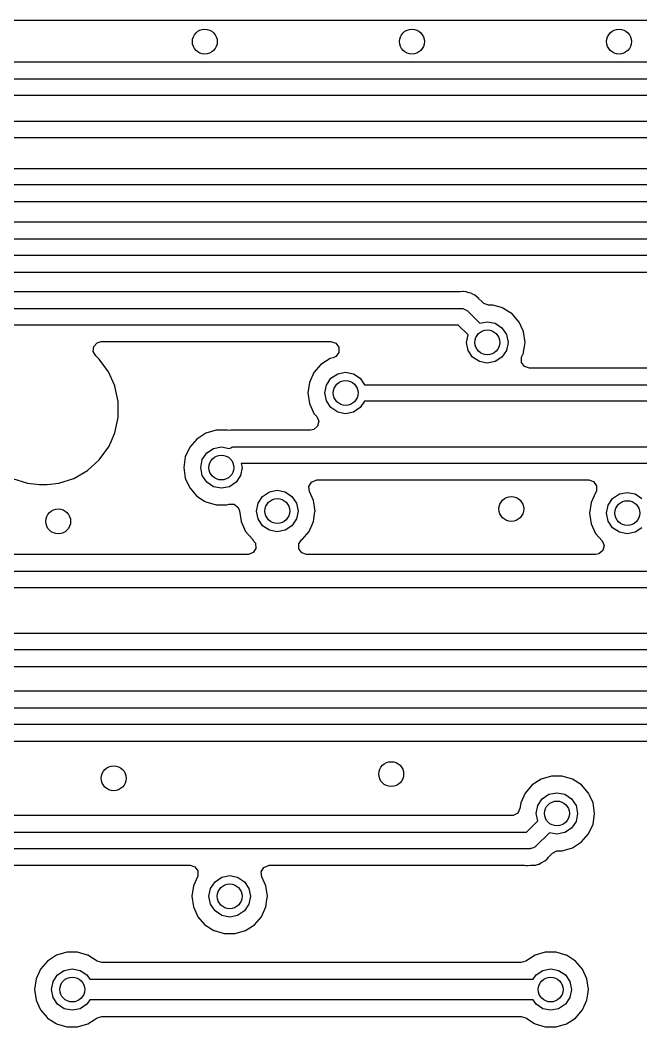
# Model space of a CAD drawing. Extents: x 100.3 to 185, y -144.7 to -85.3.
# Drawn here: x 116.27 to 123.76, y -97.45 to -85.3 of the extents above; entities that cross this region are included whole.
import ezdxf

# ---------------------------------------------------------------- set-up
doc = ezdxf.new("R2010")
doc.units = 0
doc.layers.add('BLACK', color=7, linetype='CONTINUOUS')

msp = doc.modelspace()

# ---------------------------------------------------------------- linework, layer by layer
at = {"layer": 'BLACK', "linetype": 'CONTINUOUS'}
for p, q in [((106.048, -85.3005), (151.507, -85.301)), ((118.497, -85.8095), (116.003, -85.8095)), ((118.5, -85.81), (118.497, -85.8095)), ((118.503, -85.8095), (118.5, -85.81)), ((120.997, -85.8095), (118.503, -85.8095)), ((121, -85.81), (120.997, -85.8095)), ((121.003, -85.8095), (121, -85.81)), ((123.497, -85.8095), (121.003, -85.8095)), ((123.5, -85.81), (123.497, -85.8095)), ((123.503, -85.8095), (123.5, -85.81)), ((125.997, -85.8095), (123.503, -85.8095)), ((110.44, -86.01), (151.11, -86.01)), ((151.069, -86.21), (110.481, -86.21)), ((111.13, -86.52), (150.37, -86.52)), ((150.329, -86.72), (111.171, -86.72)), ((111.735, -87.09), (149.64, -87.09)), ((149.599, -87.29), (111.776, -87.29)), ((111.9, -87.4905), (126.574, -87.4905)), ((124.666, -87.7395), (112.113, -87.7395)), ((112.047, -87.94), (124.69, -87.94)), ((124.649, -88.14), (112.089, -88.14)), ((112.213, -88.3405), (124.525, -88.3405)), ((121.576, -88.5795), (112.535, -88.5795)), ((121.583, -88.579), (121.576, -88.5795)), ((121.614, -88.5746), (121.583, -88.579)), ((121.624, -88.5769), (121.614, -88.5746)), ((121.614, -88.5746), (121.614, -88.5746)), ((121.646, -88.5795), (121.624, -88.5769)), ((121.656, -88.5795), (121.646, -88.5795)), ((121.686, -88.591), (121.656, -88.5795)), ((121.656, -88.5795), (121.656, -88.5795)), ((121.656, -88.5795), (121.656, -88.5795)), ((121.656, -88.5795), (121.656, -88.5795)), ((121.692, -88.593), (121.686, -88.591)), ((121.723, -88.6003), (121.692, -88.593)), ((121.732, -88.6059), (121.723, -88.6003)), ((121.723, -88.6003), (121.723, -88.6003)), ((121.752, -88.6165), (121.732, -88.6059)), ((121.761, -88.6201), (121.752, -88.6165)), ((121.784, -88.6416), (121.761, -88.6201)), ((121.79, -88.6458), (121.784, -88.6416)), ((121.791, -88.6468), (121.79, -88.6458)), ((121.793, -88.6478), (121.791, -88.6468)), ((121.807, -88.6618), (121.793, -88.6478)), ((121.808, -88.6634), (121.807, -88.6618)), ((121.844, -88.6958), (121.808, -88.6634)), ((112.47, -88.78), (121.6, -88.78)), ((121.6, -88.78), (121.608, -88.7825)), ((121.608, -88.7825), (121.616, -88.7812)), ((121.616, -88.7812), (121.637, -88.7919)), ((121.637, -88.7919), (121.659, -88.7991)), ((121.659, -88.7991), (121.664, -88.8056)), ((121.664, -88.8056), (121.671, -88.8093)), ((121.671, -88.8093), (121.819, -88.958)), ((121.847, -88.7002), (121.844, -88.6958)), ((121.844, -88.6958), (121.844, -88.6958)), ((121.868, -88.7206), (121.847, -88.7002)), ((121.926, -88.7395), (121.868, -88.7206)), ((121.975, -88.7395), (121.926, -88.7395)), ((122.08, -88.7705), (121.975, -88.7395)), ((121.975, -88.7395), (121.975, -88.7395)), ((122.099, -88.776), (122.08, -88.7705)), ((122.208, -88.846), (122.099, -88.776)), ((122.099, -88.776), (122.099, -88.776)), ((122.099, -88.776), (122.099, -88.776)), ((122.293, -88.9439), (122.208, -88.846)), ((122.208, -88.846), (122.208, -88.846)), ((122.208, -88.846), (122.208, -88.846)), ((121.559, -88.98), (112.511, -88.98)), ((121.678, -89.0994), (121.559, -88.98)), ((121.819, -88.958), (121.91, -88.94)), ((121.91, -88.94), (122.006, -88.959)), ((122.006, -88.959), (122.087, -89.0132)), ((122.087, -89.0132), (122.141, -89.0943)), ((122.341, -89.0495), (122.293, -88.9439)), ((122.347, -89.0618), (122.341, -89.0495)), ((117.2, -89.1938), (117.25, -89.1805)), ((117.25, -89.1805), (120.022, -89.1805)), ((120.022, -89.1805), (120.08, -89.1994)), ((121.66, -89.19), (121.678, -89.0994)), ((122.141, -89.0943), (122.16, -89.19)), ((122.365, -89.19), (122.347, -89.0618)), ((117.153, -89.3001), (117.159, -89.2392)), ((117.183, -89.3531), (117.153, -89.3001)), ((117.159, -89.2392), (117.2, -89.1938)), ((120.08, -89.1994), (120.116, -89.2489)), ((120.116, -89.2489), (120.116, -89.3101)), ((121.679, -89.2857), (121.66, -89.19)), ((121.733, -89.3668), (121.679, -89.2857)), ((122.141, -89.2857), (122.087, -89.3668)), ((122.16, -89.19), (122.141, -89.2857)), ((122.348, -89.3069), (122.358, -89.2398)), ((122.358, -89.2398), (122.365, -89.19)), ((122.365, -89.19), (122.365, -89.19)), ((117.226, -89.3914), (117.183, -89.3531)), ((117.338, -89.5453), (117.226, -89.3914)), ((117.226, -89.3914), (117.226, -89.3914)), ((117.226, -89.3914), (117.226, -89.3914)), ((120.011, -89.386), (119.902, -89.456)), ((120.05, -89.3745), (120.011, -89.386)), ((120.011, -89.386), (120.011, -89.386)), ((120.08, -89.3596), (120.05, -89.3745)), ((120.116, -89.3101), (120.08, -89.3596)), ((121.814, -89.421), (121.733, -89.3668)), ((121.91, -89.44), (121.814, -89.421)), ((122.006, -89.421), (121.91, -89.44)), ((122.087, -89.3668), (122.006, -89.421)), ((122.324, -89.3699), (122.328, -89.3594)), ((122.324, -89.4311), (122.324, -89.3699)), ((122.328, -89.3594), (122.347, -89.3182)), ((122.347, -89.3182), (122.348, -89.3069)), ((117.413, -89.7149), (117.338, -89.5453)), ((117.338, -89.5453), (117.338, -89.5453)), ((117.338, -89.5453), (117.338, -89.5453)), ((119.902, -89.456), (119.817, -89.5539)), ((122.36, -89.4806), (122.324, -89.4311)), ((122.418, -89.4995), (122.36, -89.4806)), ((125.486, -89.4995), (122.418, -89.4995)), ((119.817, -89.5539), (119.763, -89.6718)), ((119.969, -89.7043), (120.023, -89.6232)), ((120.023, -89.6232), (120.104, -89.569)), ((120.104, -89.569), (120.2, -89.55)), ((120.2, -89.55), (120.296, -89.569)), ((120.296, -89.569), (120.377, -89.6232)), ((120.377, -89.6232), (120.428, -89.7)), ((117.415, -89.719), (117.413, -89.7149)), ((117.454, -89.9049), (117.415, -89.719)), ((119.763, -89.6718), (119.745, -89.8)), ((119.95, -89.8), (119.969, -89.7043)), ((120.428, -89.7), (129.842, -89.7)), ((117.454, -90.0951), (117.454, -89.9049)), ((119.745, -89.8), (119.745, -89.8)), ((119.745, -89.8), (119.763, -89.9282)), ((119.969, -89.8957), (119.95, -89.8)), ((120.023, -89.9768), (119.969, -89.8957)), ((120.428, -89.9), (120.377, -89.9768)), ((129.842, -89.9), (120.428, -89.9)), ((119.763, -89.9282), (119.808, -90.0263)), ((119.808, -90.0263), (119.817, -90.0461)), ((120.104, -90.031), (120.023, -89.9768)), ((120.2, -90.05), (120.104, -90.031)), ((120.296, -90.031), (120.2, -90.05)), ((120.377, -89.9768), (120.296, -90.031)), ((117.415, -90.281), (117.454, -90.0951)), ((119.817, -90.0461), (119.851, -90.0857)), ((119.851, -90.0857), (119.875, -90.142)), ((119.875, -90.142), (119.861, -90.2016)), ((118.635, -90.2495), (118.511, -90.286)), ((118.765, -90.2495), (118.635, -90.2495)), ((118.635, -90.2495), (118.635, -90.2495)), ((118.772, -90.2505), (118.765, -90.2495)), ((118.792, -90.2519), (118.772, -90.2494)), ((118.772, -90.2494), (118.772, -90.2505)), ((118.812, -90.2509), (118.792, -90.2519)), ((118.819, -90.2502), (118.812, -90.2509)), ((118.822, -90.2495), (118.819, -90.2502)), ((118.842, -90.2495), (118.822, -90.2495)), ((118.844, -90.2494), (118.842, -90.2495)), ((118.852, -90.2491), (118.844, -90.2494)), ((118.892, -90.2472), (118.852, -90.2491)), ((118.901, -90.2485), (118.892, -90.2472)), ((118.915, -90.2495), (118.901, -90.2473)), ((118.901, -90.2473), (118.901, -90.2485)), ((119.777, -90.2495), (118.915, -90.2495)), ((119.815, -90.2417), (119.777, -90.2495)), ((119.861, -90.2016), (119.815, -90.2417)), ((117.34, -90.4495), (117.368, -90.386)), ((117.368, -90.386), (117.415, -90.281)), ((118.402, -90.356), (118.317, -90.4539)), ((118.511, -90.286), (118.402, -90.356)), ((118.511, -90.286), (118.511, -90.286)), ((117.226, -90.6086), (117.338, -90.4547)), ((117.338, -90.4547), (117.34, -90.4495)), ((118.317, -90.4539), (118.263, -90.5718)), ((118.523, -90.5232), (118.604, -90.469)), ((118.604, -90.469), (118.7, -90.45)), ((118.7, -90.45), (118.793, -90.4685)), ((118.793, -90.4685), (118.813, -90.4619)), ((118.813, -90.4619), (118.834, -90.4512)), ((118.834, -90.4512), (118.842, -90.4525)), ((118.842, -90.4525), (118.85, -90.45)), ((118.85, -90.45), (135.662, -90.45)), ((117.085, -90.7358), (117.226, -90.6086)), ((118.263, -90.5718), (118.245, -90.7)), ((118.45, -90.7), (118.469, -90.6043)), ((118.469, -90.6043), (118.523, -90.5232)), ((116.92, -90.8309), (117.085, -90.7358)), ((118.245, -90.7), (118.245, -90.7)), ((118.245, -90.7), (118.263, -90.8282)), ((118.469, -90.7957), (118.45, -90.7)), ((118.95, -90.7), (118.931, -90.7957)), ((135.662, -90.65), (118.94, -90.65)), ((118.94, -90.65), (118.95, -90.7)), ((116.18, -90.8309), (116.361, -90.8896)), ((116.739, -90.8896), (116.92, -90.8309)), ((118.263, -90.8282), (118.309, -90.9282)), ((118.523, -90.8768), (118.469, -90.7957)), ((118.604, -90.931), (118.523, -90.8768)), ((118.877, -90.8768), (118.796, -90.931)), ((118.931, -90.7957), (118.877, -90.8768)), ((119.756, -90.9298), (119.786, -90.8766)), ((119.786, -90.8766), (119.842, -90.8511)), ((119.842, -90.8511), (119.853, -90.8505)), ((119.853, -90.8505), (123.134, -90.8505)), ((123.134, -90.8505), (123.193, -90.8694)), ((123.193, -90.8694), (123.229, -90.9189)), ((116.361, -90.8896), (116.503, -90.9045)), ((116.503, -90.9045), (116.503, -90.9045)), ((116.503, -90.9045), (116.597, -90.9045)), ((116.597, -90.9045), (116.739, -90.8896)), ((116.597, -90.9045), (116.597, -90.9045)), ((118.309, -90.9282), (118.317, -90.9461)), ((118.317, -90.9461), (118.402, -91.044)), ((118.7, -90.95), (118.604, -90.931)), ((118.796, -90.931), (118.7, -90.95)), ((119.198, -91.0482), (119.279, -90.994)), ((119.279, -90.994), (119.375, -90.975)), ((119.375, -90.975), (119.471, -90.994)), ((119.471, -90.994), (119.552, -91.0482)), ((119.763, -90.9906), (119.756, -90.9298)), ((119.812, -91.0968), (119.763, -90.9906)), ((123.218, -91.003), (123.217, -91.0039)), ((123.229, -90.9801), (123.218, -91.003)), ((123.229, -90.9189), (123.229, -90.9801)), ((123.504, -91.019), (123.6, -91)), ((123.6, -91), (123.696, -91.019)), ((118.402, -91.044), (118.402, -91.044)), ((118.402, -91.044), (118.496, -91.1045)), ((118.496, -91.1045), (118.511, -91.114)), ((118.511, -91.114), (118.635, -91.1505)), ((119.144, -91.1293), (119.198, -91.0482)), ((119.552, -91.0482), (119.606, -91.1293)), ((119.83, -91.225), (119.812, -91.0968)), ((123.163, -91.1218), (123.145, -91.25)), ((123.217, -91.0039), (123.163, -91.1218)), ((123.369, -91.1543), (123.423, -91.0732)), ((123.423, -91.0732), (123.504, -91.019)), ((123.696, -91.019), (123.777, -91.0732)), ((118.635, -91.1505), (118.635, -91.1505)), ((118.635, -91.1505), (118.765, -91.1505)), ((118.765, -91.1505), (118.794, -91.142)), ((118.765, -91.1505), (118.765, -91.1505)), ((118.794, -91.142), (118.855, -91.1438)), ((118.855, -91.1438), (118.903, -91.1811)), ((118.903, -91.1811), (118.92, -91.2229)), ((118.92, -91.2229), (118.938, -91.3532)), ((119.125, -91.225), (119.144, -91.1293)), ((119.144, -91.3207), (119.125, -91.225)), ((119.606, -91.1293), (119.625, -91.225)), ((119.625, -91.225), (119.606, -91.3207)), ((119.812, -91.3532), (119.829, -91.2325)), ((119.829, -91.2325), (119.83, -91.225)), ((119.83, -91.225), (119.83, -91.225)), ((123.35, -91.25), (123.369, -91.1543)), ((118.938, -91.3532), (118.979, -91.4427)), ((119.198, -91.4018), (119.144, -91.3207)), ((119.606, -91.3207), (119.552, -91.4018)), ((119.758, -91.4711), (119.812, -91.3532)), ((123.145, -91.25), (123.145, -91.25)), ((123.145, -91.25), (123.163, -91.3782)), ((123.369, -91.3457), (123.35, -91.25)), ((123.423, -91.4268), (123.369, -91.3457)), ((118.979, -91.4427), (118.992, -91.4711)), ((118.992, -91.4711), (119.074, -91.5651)), ((119.279, -91.456), (119.198, -91.4018)), ((119.375, -91.475), (119.279, -91.456)), ((119.471, -91.456), (119.375, -91.475)), ((119.552, -91.4018), (119.471, -91.456)), ((119.673, -91.569), (119.758, -91.4711)), ((123.163, -91.3782), (123.217, -91.4961)), ((123.504, -91.481), (123.423, -91.4268)), ((123.6, -91.5), (123.504, -91.481)), ((123.696, -91.481), (123.6, -91.5)), ((123.777, -91.4268), (123.696, -91.481)), ((119.074, -91.5651), (119.077, -91.569)), ((119.077, -91.569), (119.082, -91.5736)), ((119.082, -91.5736), (119.081, -91.5753)), ((119.081, -91.5753), (119.113, -91.6146)), ((119.635, -91.6199), (119.668, -91.5743)), ((119.668, -91.5736), (119.671, -91.5711)), ((119.668, -91.5743), (119.668, -91.5736)), ((119.671, -91.5704), (119.672, -91.5695)), ((119.671, -91.5711), (119.671, -91.5704)), ((119.672, -91.5695), (119.673, -91.569)), ((119.673, -91.569), (119.673, -91.569)), ((119.673, -91.569), (119.673, -91.569)), ((123.217, -91.4961), (123.295, -91.5857)), ((123.295, -91.5857), (123.319, -91.642)), ((119.083, -91.7271), (119.026, -91.7493)), ((119.116, -91.6757), (119.083, -91.7271)), ((119.113, -91.6146), (119.116, -91.6757)), ((119.635, -91.6811), (119.635, -91.6199)), ((119.671, -91.7306), (119.635, -91.6811)), ((119.729, -91.7495), (119.671, -91.7306)), ((123.305, -91.7016), (123.258, -91.7417)), ((123.319, -91.642), (123.305, -91.7016)), ((119.021, -91.7495), (114.624, -91.7495)), ((119.026, -91.7493), (119.021, -91.7495)), ((123.22, -91.7495), (119.729, -91.7495)), ((123.258, -91.7417), (123.22, -91.7495)), ((114.5, -91.95), (130.372, -91.95)), ((130.372, -92.15), (114.459, -92.15)), ((113.01, -92.7), (135.334, -92.7)), ((135.3, -92.9), (113.051, -92.9)), ((113.175, -93.1005), (135.124, -93.1005)), ((127.526, -93.3995), (113.509, -93.3995)), ((113.412, -93.6), (127.55, -93.6)), ((127.509, -93.8), (113.52, -93.8)), ((113.736, -94.0005), (127.385, -94.0005)), ((122.561, -94.461), (122.452, -94.531)), ((122.685, -94.4245), (122.561, -94.461)), ((122.561, -94.461), (122.561, -94.461)), ((122.815, -94.4245), (122.685, -94.4245)), ((122.685, -94.4245), (122.685, -94.4245)), ((122.939, -94.461), (122.815, -94.4245)), ((122.815, -94.4245), (122.815, -94.4245)), ((123.048, -94.531), (122.939, -94.461)), ((122.939, -94.461), (122.939, -94.461)), ((122.939, -94.461), (122.939, -94.461)), ((122.939, -94.461), (122.939, -94.461)), ((122.367, -94.6289), (122.313, -94.7468)), ((122.452, -94.531), (122.367, -94.6289)), ((122.573, -94.6982), (122.654, -94.644)), ((122.654, -94.644), (122.75, -94.625)), ((122.75, -94.625), (122.846, -94.644)), ((122.846, -94.644), (122.927, -94.6982)), ((123.133, -94.6289), (123.048, -94.531)), ((123.048, -94.531), (123.048, -94.531)), ((123.048, -94.531), (123.048, -94.531)), ((123.144, -94.6523), (123.133, -94.6289)), ((122.313, -94.7468), (122.304, -94.8146)), ((122.519, -94.7793), (122.573, -94.6982)), ((122.927, -94.6982), (122.981, -94.7793)), ((123.187, -94.7468), (123.144, -94.6523)), ((123.205, -94.875), (123.187, -94.7468)), ((122.277, -94.8695), (122.222, -94.898)), ((122.304, -94.8146), (122.277, -94.8695)), ((122.5, -94.875), (122.519, -94.7793)), ((122.518, -94.9656), (122.5, -94.875)), ((122.981, -94.7793), (123, -94.875)), ((123, -94.875), (122.981, -94.9707)), ((123.195, -94.944), (123.205, -94.875)), ((123.205, -94.875), (123.205, -94.875)), ((122.206, -94.8995), (113.34, -94.8995)), ((122.222, -94.898), (122.206, -94.8995)), ((122.384, -95.1), (122.518, -94.9656)), ((122.981, -94.9707), (122.927, -95.0518)), ((123.133, -95.1211), (123.187, -95.0032)), ((123.187, -95.0032), (123.195, -94.944)), ((113.275, -95.1), (122.384, -95.1)), ((122.659, -95.107), (122.496, -95.2707)), ((122.75, -95.125), (122.659, -95.107)), ((122.846, -95.106), (122.75, -95.125)), ((122.927, -95.0518), (122.846, -95.106)), ((123.048, -95.219), (123.133, -95.1211)), ((122.939, -95.289), (123.048, -95.219)), ((122.425, -95.3), (113.316, -95.3)), ((122.433, -95.2975), (122.425, -95.3)), ((122.441, -95.2988), (122.433, -95.2975)), ((122.462, -95.2881), (122.441, -95.2988)), ((122.484, -95.2809), (122.462, -95.2881)), ((122.489, -95.2744), (122.484, -95.2809)), ((122.496, -95.2707), (122.489, -95.2744)), ((122.655, -95.3953), (122.695, -95.3545)), ((122.695, -95.3545), (122.75, -95.3267)), ((122.75, -95.3267), (122.765, -95.3255)), ((122.765, -95.3255), (122.815, -95.3255)), ((122.815, -95.3255), (122.939, -95.289)), ((122.815, -95.3255), (122.815, -95.3255)), ((122.463, -95.4991), (122.495, -95.4976)), ((122.495, -95.4976), (122.504, -95.4936)), ((122.504, -95.4936), (122.526, -95.4869)), ((122.526, -95.4869), (122.535, -95.4851)), ((122.535, -95.4851), (122.563, -95.4683)), ((122.563, -95.4683), (122.569, -95.4651)), ((122.569, -95.4651), (122.598, -95.4522)), ((122.598, -95.4522), (122.605, -95.4453)), ((122.605, -95.4453), (122.623, -95.4311)), ((122.623, -95.4311), (122.631, -95.4259)), ((122.631, -95.4259), (122.65, -95.4005)), ((122.65, -95.4005), (122.655, -95.3953)), ((113.83, -95.5005), (118.322, -95.5005)), ((118.322, -95.5005), (118.38, -95.5194)), ((118.38, -95.5194), (118.416, -95.5689)), ((118.416, -95.5689), (118.416, -95.6301)), ((119.181, -95.5798), (119.211, -95.5266)), ((119.188, -95.6406), (119.181, -95.5798)), ((119.211, -95.5266), (119.267, -95.5011)), ((119.267, -95.5011), (119.278, -95.5005)), ((119.278, -95.5005), (122.36, -95.5005)), ((122.36, -95.5005), (122.374, -95.5027)), ((122.374, -95.5027), (122.374, -95.5015)), ((122.374, -95.5015), (122.383, -95.5028)), ((122.383, -95.5028), (122.394, -95.5023)), ((122.383, -95.5028), (122.383, -95.5028)), ((122.383, -95.5028), (122.383, -95.5028)), ((122.383, -95.5028), (122.383, -95.5028)), ((122.394, -95.5023), (122.431, -95.5006)), ((122.431, -95.5006), (122.433, -95.5005)), ((122.433, -95.5005), (122.453, -95.5005)), ((122.453, -95.5005), (122.456, -95.4998)), ((122.453, -95.5005), (122.453, -95.5005)), ((122.456, -95.4998), (122.463, -95.4991)), ((118.412, -95.6406), (118.363, -95.7468)), ((118.416, -95.6301), (118.412, -95.6406)), ((118.569, -95.7793), (118.623, -95.6982)), ((118.623, -95.6982), (118.704, -95.644)), ((118.704, -95.644), (118.8, -95.625)), ((118.8, -95.625), (118.896, -95.644)), ((118.896, -95.644), (118.977, -95.6982)), ((118.977, -95.6982), (119.031, -95.7793)), ((119.237, -95.7468), (119.188, -95.6406)), ((118.363, -95.7468), (118.345, -95.875)), ((118.55, -95.875), (118.569, -95.7793)), ((119.031, -95.7793), (119.05, -95.875)), ((119.255, -95.875), (119.237, -95.7468)), ((118.345, -95.875), (118.345, -95.875)), ((118.345, -95.875), (118.363, -96.0032)), ((118.569, -95.9707), (118.55, -95.875)), ((118.623, -96.0518), (118.569, -95.9707)), ((119.031, -95.9707), (118.977, -96.0518)), ((119.05, -95.875), (119.031, -95.9707)), ((119.237, -96.0032), (119.25, -95.914)), ((119.25, -95.914), (119.255, -95.875)), ((119.255, -95.875), (119.255, -95.875)), ((118.363, -96.0032), (118.408, -96.1005)), ((118.408, -96.1005), (118.417, -96.1211)), ((118.704, -96.106), (118.623, -96.0518)), ((118.8, -96.125), (118.704, -96.106)), ((118.896, -96.106), (118.8, -96.125)), ((118.977, -96.0518), (118.896, -96.106)), ((119.183, -96.1211), (119.237, -96.0032)), ((118.417, -96.1211), (118.498, -96.214)), ((118.498, -96.214), (118.502, -96.219)), ((118.502, -96.219), (118.61, -96.2881)), ((118.989, -96.289), (119.098, -96.219)), ((119.098, -96.219), (119.183, -96.1211)), ((118.61, -96.2881), (118.611, -96.289)), ((118.611, -96.289), (118.735, -96.3255)), ((118.735, -96.3255), (118.735, -96.3255)), ((118.735, -96.3255), (118.865, -96.3255)), ((118.865, -96.3255), (118.989, -96.289)), ((118.865, -96.3255), (118.865, -96.3255)), ((116.711, -96.586), (116.602, -96.656)), ((116.835, -96.5495), (116.711, -96.586)), ((116.711, -96.586), (116.711, -96.586)), ((116.965, -96.5495), (116.835, -96.5495)), ((116.835, -96.5495), (116.835, -96.5495)), ((117.082, -96.5838), (116.965, -96.5495)), ((116.965, -96.5495), (116.965, -96.5495)), ((117.089, -96.586), (117.082, -96.5838)), ((117.202, -96.6588), (117.089, -96.586)), ((117.089, -96.586), (117.089, -96.586)), ((117.089, -96.586), (117.089, -96.586)), ((122.486, -96.586), (122.373, -96.6588)), ((122.61, -96.5495), (122.486, -96.586)), ((122.486, -96.586), (122.486, -96.586)), ((122.74, -96.5495), (122.61, -96.5495)), ((122.61, -96.5495), (122.61, -96.5495)), ((122.857, -96.5838), (122.74, -96.5495)), ((122.74, -96.5495), (122.74, -96.5495)), ((122.864, -96.586), (122.857, -96.5838)), ((122.973, -96.656), (122.864, -96.586)), ((122.864, -96.586), (122.864, -96.586)), ((122.864, -96.586), (122.864, -96.586)), ((116.602, -96.656), (116.517, -96.7539)), ((117.256, -96.6745), (117.202, -96.6588)), ((122.319, -96.6745), (117.256, -96.6745)), ((122.373, -96.6588), (122.319, -96.6745)), ((123.058, -96.7539), (122.973, -96.656)), ((122.973, -96.656), (122.973, -96.656)), ((122.973, -96.656), (122.973, -96.656)), ((116.517, -96.7539), (116.463, -96.8718)), ((116.669, -96.9043), (116.723, -96.8232)), ((116.723, -96.8232), (116.804, -96.769)), ((116.804, -96.769), (116.9, -96.75)), ((116.9, -96.75), (116.996, -96.769)), ((116.996, -96.769), (117.077, -96.8232)), ((117.077, -96.8232), (117.111, -96.875)), ((122.464, -96.875), (122.498, -96.8232)), ((122.498, -96.8232), (122.579, -96.769)), ((122.579, -96.769), (122.675, -96.75)), ((122.675, -96.75), (122.771, -96.769)), ((122.771, -96.769), (122.852, -96.8232)), ((122.852, -96.8232), (122.906, -96.9043)), ((123.111, -96.8696), (123.058, -96.7539)), ((116.463, -96.8718), (116.445, -97)), ((116.65, -97), (116.669, -96.9043)), ((117.111, -96.875), (122.464, -96.875)), ((122.906, -96.9043), (122.925, -97)), ((123.112, -96.8718), (123.111, -96.8696)), ((123.13, -97), (123.112, -96.8718)), ((116.445, -97), (116.445, -97)), ((116.445, -97), (116.463, -97.1282)), ((116.669, -97.0957), (116.65, -97)), ((122.925, -97), (122.906, -97.0957)), ((123.112, -97.1282), (123.122, -97.0539)), ((123.122, -97.0539), (123.13, -97)), ((123.13, -97), (123.13, -97)), ((116.463, -97.1282), (116.513, -97.236)), ((116.723, -97.1768), (116.669, -97.0957)), ((116.804, -97.231), (116.723, -97.1768)), ((117.077, -97.1768), (116.996, -97.231)), ((117.111, -97.125), (117.077, -97.1768)), ((122.464, -97.125), (117.111, -97.125)), ((122.498, -97.1768), (122.464, -97.125)), ((122.579, -97.231), (122.498, -97.1768)), ((122.852, -97.1768), (122.771, -97.231)), ((122.906, -97.0957), (122.852, -97.1768)), ((123.058, -97.2461), (123.112, -97.1282)), ((116.513, -97.236), (116.517, -97.2461)), ((116.517, -97.2461), (116.598, -97.3391)), ((116.9, -97.25), (116.804, -97.231)), ((116.996, -97.231), (116.9, -97.25)), ((122.675, -97.25), (122.579, -97.231)), ((122.771, -97.231), (122.675, -97.25)), ((122.973, -97.344), (123.058, -97.2461)), ((116.598, -97.3391), (116.602, -97.344)), ((116.602, -97.344), (116.706, -97.4109)), ((116.706, -97.4109), (116.711, -97.414)), ((116.711, -97.414), (116.835, -97.4505)), ((116.965, -97.4505), (117.089, -97.414)), ((117.089, -97.414), (117.163, -97.3662)), ((117.163, -97.3662), (117.202, -97.3412)), ((117.202, -97.3412), (117.256, -97.3255)), ((117.256, -97.3255), (122.319, -97.3255)), ((122.319, -97.3255), (122.373, -97.3412)), ((122.373, -97.3412), (122.481, -97.4109)), ((122.481, -97.4109), (122.486, -97.414)), ((122.486, -97.414), (122.61, -97.4505)), ((122.74, -97.4505), (122.864, -97.414)), ((122.864, -97.414), (122.973, -97.344)), ((116.835, -97.4505), (116.835, -97.4505)), ((116.835, -97.4505), (116.965, -97.4505)), ((116.965, -97.4505), (116.965, -97.4505)), ((122.61, -97.4505), (122.61, -97.4505)), ((122.61, -97.4505), (122.74, -97.4505)), ((122.74, -97.4505), (122.74, -97.4505))]:
    msp.add_line(p, q, dxfattribs=at)
at = {"layer": 'BLACK'}
for centre in [(118.5, -85.56), (121, -85.56), (123.5, -85.56), (121.91, -89.19), (120.2, -89.8), (118.7, -90.7), (119.375, -91.225), (122.2, -91.2), (123.6, -91.25), (116.73, -91.35), (120.75, -94.4), (117.4, -94.45), (122.75, -94.875), (118.8, -95.875), (116.9, -97), (122.675, -97)]:
    msp.add_circle(centre, 0.15, dxfattribs=at)

doc.saveas('drawing.dxf')
